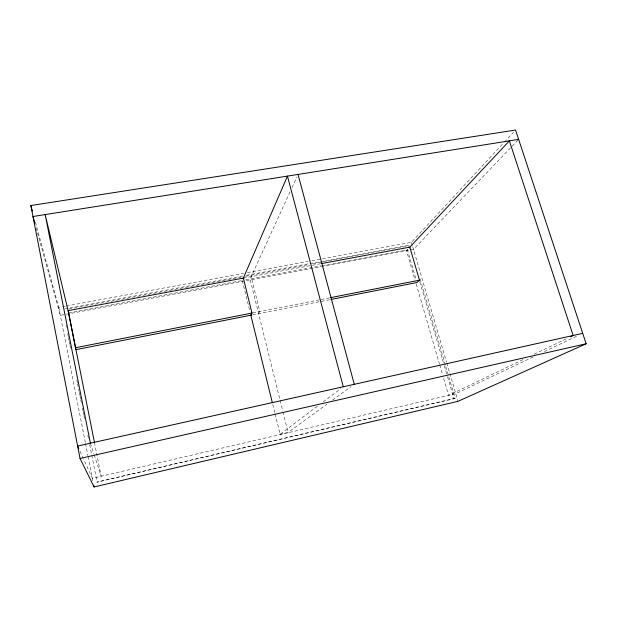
<?xml version="1.0" encoding="UTF-8"?>
<svg xmlns="http://www.w3.org/2000/svg" width="617" height="617" viewBox="0 0 617 617"><rect width="100%" height="100%" fill="white"/><g stroke="black" fill="none" stroke-linecap="round" stroke-linejoin="round"><path stroke-width="0.46" stroke-dasharray="3.08 2.31" d="M290.036 191.872L250.032 279.092L282.74 410.953M292.026 187.529L296.831 177.04M258.616 313.691L259.834 311.531L251.158 276.64M311.886 260.698L411.431 242.334L503.773 142.751M504.428 142.049L513.591 132.161M407.806 249.299L406.495 250.703L415.079 280.187M517.979 140.082L413.498 249.391L60.327 315.341L36.303 228.529M275.082 413.806L280.118 434.306L317.863 405.901M323.254 401.844L340.97 388.509M280.118 434.306L288.077 432.455L327.01 404.143M332.463 400.178L351.15 386.581M522.985 359.595L448.605 395.358L442.967 376.008M534.229 354.189L567.964 337.977M533.157 356.904L455.778 393.685L92.365 478.298L83.603 459.125M544.456 351.528L578.36 335.417M455.068 398.266L97.016 482.108L453.981 398.767L455.068 398.266L445.613 365.943M252.854 312.904L320.246 299.677M321.195 299.484L329.702 297.818M252.561 314.886L330.041 299.638M64.762 308.924L242.697 275.969M246.484 275.275L308.947 263.698M309.896 263.528L410.22 244.941M68.765 309.071L240.931 277.141M245.666 276.262L309.048 264.508M312.827 263.806L409.318 245.913M243.36 278.09L320.84 263.683M68.649 312.919L241.802 280.627M245.589 279.917L321.287 265.804M322.228 265.626L407.39 249.746L415.881 278.884M35.416 222.213L58.769 307.397L61.615 306.873M62.556 306.703L65.402 306.179M66.351 306.001L243.63 273.292M247.425 272.591L308.091 261.4M80.017 451.274L83.202 458.254M90.391 443.199L93.884 453.919M94.177 454.814L101.173 476.255L94.594 443.183M411.431 242.334L412.464 245.867M412.719 246.746L446.561 362.241M446.839 363.166L458.015 401.32M420.216 279.115L445.343 365.017M419.815 281.822L444.032 364.693M444.294 365.619L447.256 375.745M447.526 376.671L453.981 398.767M416.151 283.874L439.481 364.03M439.751 364.955L442.705 375.09M282.972 411.886L288.077 432.455M242.304 280.534L250.093 312.217M272.783 404.49L274.858 412.912M66.042 325.336L66.42 327.226M67.739 333.65L68.279 336.666M68.472 337.615L69.027 340.445M69.212 341.386L69.775 344.224M69.96 345.165L70.523 348.003M76.863 380.111L77.426 382.941M77.611 383.89L79.107 391.44M79.292 392.389L79.855 395.219M80.04 396.168L80.596 398.998M80.788 399.947L81.344 402.778M82.431 408.007L82.986 410.829M83.172 411.77L83.735 414.593M83.92 415.534L84.514 418.835M87.822 435.301L88.385 438.124M89.681 444.71L97.124 482.363M58.769 307.397L85.331 442.505M85.516 443.446L87.922 455.693M88.108 456.634L93.051 481.769"/><path stroke-width="0.93" d="M243.059 278.776L287.46 176.107L343.276 386.774M250.834 315.225L251.983 313.074L243.36 278.09M409.117 247.903L509.38 140.861L573.147 335.478L570.555 336.728M321.789 263.513L409.819 247.147L419.475 280.195L416.938 282.532L330.99 299.446M586.15 343.762L458.015 401.32L94.069 486.96L80.048 458.47L30.85 205.546L515.557 130.04L586.15 343.762L80.048 458.47M582.71 333.35L77.626 446.045L78.822 448.659M244.17 277.935L68.109 310.659L75.482 347.718L252.206 313.027M330.643 297.633L419.475 280.195M251.643 315.063L75.96 349.646L75.482 347.718M518.65 139.388L32.986 216.521L34.776 222.984M30.85 205.546L32.369 211.107M298.034 174.426L354.266 384.322M250.78 315.017L272.344 402.677M68.849 313.745L45.164 214.585L90.391 443.199M68.649 312.919L94.409 442.242M93.73 485.232L94.069 486.96"/></g></svg>
